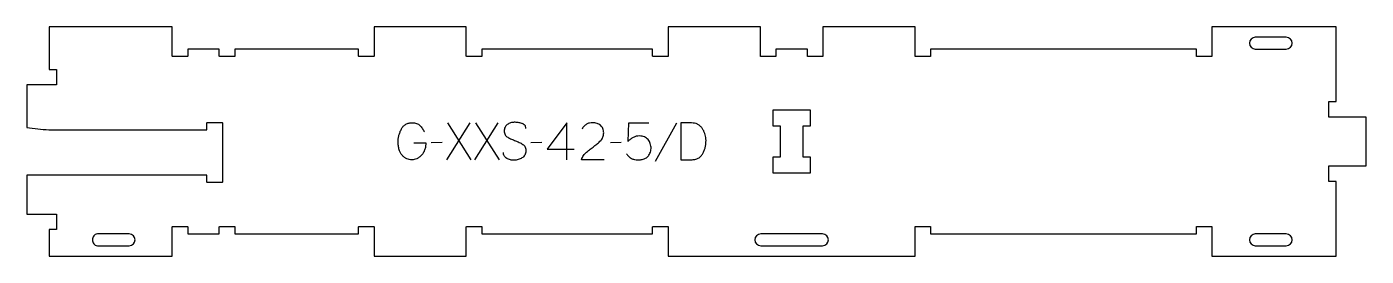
# Model space of a CAD drawing. Extents: x 0 to 1082, y 0 to 186.
import ezdxf

# ---------------------------------------------------------------- set-up
doc = ezdxf.new("R2010")
doc.units = 0
for name, color, linetype in [('1_ANYTOOL_1MMDEEP_LABELS_S', 2, 'CONTINUOUS'), ('3_ANYTOOL_CUTTHROUGH_INSID', 4, 'CONTINUOUS'), ('4_ANYTOOL_CUTTHROUGH_OUTSI', 5, 'CONTINUOUS')]:
    doc.layers.add(name, color=color, linetype=linetype)

msp = doc.modelspace()

# ---------------------------------------------------------------- linework, layer by layer
at = {"layer": '1_ANYTOOL_1MMDEEP_LABELS_S'}
for p, q in [((357.777979, 107.927026), (338.877979, 77.927026)), ((359.020836, 77.927026), (340.077979, 107.927026)), ((380.492265, 107.927026), (361.592265, 77.927026)), ((381.735122, 77.927026), (362.792265, 107.927026)), ((524.792265, 107.455598), (507.606551, 76.684169)), ((335.449408, 91.812741), (326.663694, 91.727026)), ((415.935122, 91.812741), (407.149408, 91.727026)), ((420.220836, 86.584169), (441.992265, 86.584169)), ((480.135122, 91.812741), (471.349408, 91.727026))]:
    msp.add_line(p, q, dxfattribs=at)
for points in [[(403.120836, 103.341312, 0.071867), (402.927723, 104.677919, 0.100684), (402.301194, 105.859169, 0.047558), (401.82664, 106.33562, 0.038563), (401.27664, 106.724348, 0.037928), (400.579452, 107.071816, 0.026634), (399.842265, 107.327026, 0.028461), (396.818932, 108.013009, 0.041577), (393.735122, 108.269883, 0.036938), (392.232762, 108.158744, 0.041531), (390.767265, 107.814526, 0.041583), (389.389888, 107.237318, 0.038125), (388.120836, 106.448455, 0.057611), (387.050684, 105.456551, 0.065808), (386.256551, 104.235955, 0.06469), (385.779055, 102.7764, 0.046778), (385.635122, 101.241312, 0.052235), (385.797478, 99.69147, 0.075448), (386.342265, 98.241312, 0.076671), (387.258357, 97.06826, 0.061023), (388.463694, 96.184169, 0.021951), (391.492548, 94.656823, 0.018213), (394.635122, 93.377026, -0.02405), (397.736607, 92.071564, -0.02981), (400.677979, 90.441312, -0.068439), (401.819281, 89.475381, -0.079282), (402.627979, 88.223455, -0.076308), (403.052979, 86.644773, -0.047772), (403.077979, 84.998455, -0.046243), (402.784745, 83.317496, -0.06359), (402.135122, 81.746669, -0.064671), (401.162298, 80.46248, -0.057073), (399.906551, 79.448455, -0.067522), (396.938242, 78.085545, -0.070793), (393.713694, 77.584169, -0.064027), (390.574678, 77.946684, -0.070447), (387.649408, 79.127026, -0.054374), (386.490991, 79.976659, -0.074742), (385.592265, 81.087741, -0.075199), (385.069258, 82.394119, -0.057737), (384.906551, 83.798455)], [(312.563694, 91.727026), (322.335122, 91.684169, -0.031732), (322.067011, 88.676767, -0.048764), (321.322622, 85.759169, -0.050291), (320.212909, 83.448661, -0.060119), (318.627979, 81.441312, -0.036578), (316.89596, 79.954896, -0.050793), (314.936908, 78.794883, -0.051881), (312.983891, 78.127139, -0.053919), (310.935122, 77.884169, -0.055881), (308.899975, 78.091113, -0.055271), (306.960122, 78.741312, -0.05403), (305.034146, 79.900506, -0.038531), (303.349408, 81.398455, -0.067281), (301.801695, 83.509469, -0.049165), (300.777979, 85.930598, -0.047412), (300.105053, 89.134516, -0.028075), (299.920836, 92.412741, -0.03109), (300.088363, 95.10432, -0.031496), (300.590479, 97.753812, -0.031425), (301.441352, 100.382057, -0.02824), (302.599408, 102.891312, -0.064555), (304.128211, 105.042837, -0.078906), (306.194051, 106.668098, -0.076878), (308.817652, 107.642648, -0.050594), (311.620836, 107.927026, -0.039946), (313.280397, 107.79423, -0.052714), (314.883336, 107.359169, -0.053511), (316.266534, 106.643835, -0.05153), (317.470836, 105.655598, -0.040443), (319.51106, 103.232456, -0.04035), (321.135122, 100.512741)], [(466.420836, 77.969883), (448.120836, 78.012741, -0.034491), (448.783614, 79.760073, -0.037732), (449.690479, 81.393098, -0.037744), (450.829774, 82.867734, -0.03482), (452.170836, 84.162741, -0.00859), (455.130061, 86.561323, -0.008791), (458.170836, 88.855598, 0.020588), (460.990125, 91.08904, 0.025206), (463.592265, 93.569883, 0.046908), (464.61286, 94.871125, 0.051091), (465.360122, 96.344883, 0.050722), (465.808855, 97.993058, 0.041139), (465.949408, 99.698455, 0.039396), (465.806763, 101.506041, 0.058519), (465.317265, 103.244883, 0.060358), (464.526707, 104.651999, 0.061397), (463.420836, 105.827026, 0.048006), (462.064879, 106.748986, 0.045901), (460.560122, 107.402026, 0.045216), (458.820061, 107.804586, 0.034258), (457.035122, 107.927026, 0.055622), (454.400552, 107.633039, 0.079896), (451.956551, 106.652026, 0.080617), (449.987163, 104.986326, 0.060287), (448.549408, 102.827026)], [(484.420836, 82.684169, 0.051644), (486.155874, 80.664257, 0.067529), (488.310122, 79.116312, 0.067834), (490.76688, 78.211841, 0.054378), (493.377979, 77.927026, 0.039344), (496.361232, 78.162134, 0.059901), (499.227979, 78.977026, 0.055966), (500.442786, 79.65403, 0.047768), (501.494051, 80.568098, 0.046557), (502.489465, 81.833386, 0.031515), (503.277979, 83.241312, 0.047557), (503.966271, 85.120693, 0.064093), (504.220836, 87.098455, 0.035335), (504.079518, 89.095634, 0.045148), (503.620836, 91.041312, 0.045692), (502.87071, 92.752802, 0.046166), (501.820836, 94.298455, 0.060461), (500.485929, 95.570009, 0.060801), (498.885122, 96.484169, 0.059081), (496.92163, 97.047491, 0.040364), (494.877979, 97.212741, 0.051634), (492.297387, 96.945537, 0.068321), (489.863694, 96.077026, 0.044671), (487.621909, 94.644873, 0.031916), (485.620836, 92.884169), (486.349408, 107.927026), (502.549408, 107.927026)]]:
    msp.add_lwpolyline(points, format="xyb", dxfattribs=at)
msp.add_lwpolyline([(436.206551, 77.927026), (436.249408, 107.969883), (420.220836, 86.584169)], dxfattribs=at)
msp.add_lwpolyline([(528.220836, 107.927026), (528.220836, 77.927026), (536.749408, 78.012741, 0.046402), (539.655782, 78.320917, 0.07465), (542.385122, 79.309169, 0.077785), (544.468108, 80.898192, 0.06915), (546.006551, 83.027026, 0.029998), (547.144077, 85.522342, 0.031416), (547.967265, 88.137741, 0.031395), (548.459909, 90.855063, 0.029153), (548.620836, 93.612741, 0.03275), (548.468356, 95.938163, 0.035889), (547.999408, 98.219883, 0.03592), (547.214549, 100.395251, 0.033706), (546.135122, 102.441312, 0.042675), (544.576639, 104.531064, 0.065683), (542.615479, 106.228812, 0.068103), (540.517753, 107.23272, 0.065471), (538.227979, 107.648455, 0.005437), (533.225858, 107.83851, 0.00471)], format="xyb", close=True, dxfattribs=at)
at = {"layer": '3_ANYTOOL_CUTTHROUGH_INSID'}
for points in [[(1017.281762, 167.5, 1), (1017.281762, 177), (992.281762, 177, 1), (992.281762, 167.5)], [(82.75, 8.5, 1), (82.75, 18), (57.009651, 18, 0.12263), (55.35456, 17.587875, 0.106401), (54.040385, 16.480762, 0.09127), (53.253336, 14.956608, 0.148392), (53.253336, 11.543392, 0.09127), (54.040385, 10.019238, 0.106401), (55.35456, 8.912125, 0.12263), (57.009651, 8.5)], [(592.75, 8.5), (642.75, 8.5, 1), (642.75, 18), (592.75, 18, 1)], [(1017.281762, 8.5, 1), (1017.281762, 18), (992.281762, 18, 1), (992.281762, 8.5)]]:
    msp.add_lwpolyline(points, format="xyb", close=True, dxfattribs=at)
msp.add_lwpolyline([(608.5, 105.544253), (608.5, 80.044253), (602.5, 80.044253), (602.5, 67.544253), (633, 67.544253), (633, 80.044253), (627, 80.044253), (627, 105.544253), (633, 105.544253), (633, 118.044253), (602.5, 118.044253), (602.5, 105.544253)], close=True, dxfattribs=at)
at = {"layer": '4_ANYTOOL_CUTTHROUGH_OUTSI'}
msp.add_lwpolyline([(18, 21.5), (18, 0), (117.5, 0), (117.5, 23.75, -0.414214), (117.75, 24), (129.75, 24, -0.414214), (130, 23.75), (130, 18), (155.5, 18), (155.5, 23.75, -0.414214), (155.75, 24), (167.75, 24, -0.414214), (168, 23.75), (168, 18), (268, 18), (268, 23.75, -0.414214), (268.25, 24), (280.25, 24, -0.414214), (280.5, 23.75), (280.5, 0), (355, 0), (355, 23.75, -0.414214), (355.25, 24), (367.25, 24, -0.414214), (367.5, 23.75), (367.5, 18), (505.5, 18), (505.5, 23.75, -0.414214), (505.75, 24), (517.75, 24, -0.414214), (518, 23.75), (518, 0), (717.5, 0), (717.5, 23.75, -0.414214), (717.75, 24), (729.75, 24, -0.414214), (730, 23.75), (730, 18), (767.75, 18), (944.762003, 18), (944.762003, 23.75, -0.414214), (945.012003, 24), (957.012003, 24, -0.414214), (957.262003, 23.75), (957.262003, 0), (1057.540614, 0), (1057.540614, 60.499746), (1051.790614, 60.499746, -0.414214), (1051.540614, 60.749746), (1051.540614, 72.749746, -0.414214), (1051.790614, 72.999746), (1081.840614, 72.999746), (1081.840614, 112.499888), (1051.790614, 112.499888, -0.414214), (1051.540614, 112.749888), (1051.540614, 124.749888, -0.414214), (1051.790614, 124.999888), (1057.540614, 124.999888), (1057.540614, 185.5), (957.262003, 185.5), (957.262003, 161.75, -0.414214), (957.012003, 161.5), (945.012003, 161.5, -0.414214), (944.762003, 161.75), (944.762003, 167.5), (767.75, 167.5), (730, 167.5), (730, 161.75, -0.414214), (729.75, 161.5), (717.75, 161.5, -0.414214), (717.5, 161.75), (717.5, 185.5), (643, 185.5), (643, 161.75, -0.414214), (642.75, 161.5), (630.75, 161.5, -0.414214), (630.5, 161.75), (630.5, 167.5), (605, 167.5), (605, 161.75, -0.414214), (604.75, 161.5), (592.75, 161.5, -0.414214), (592.5, 161.75), (592.5, 185.5), (518, 185.5), (518, 161.75, -0.414214), (517.75, 161.5), (505.75, 161.5, -0.414214), (505.5, 161.75), (505.5, 167.5), (367.5, 167.5), (367.5, 161.75, -0.414214), (367.25, 161.5), (355.25, 161.5, -0.414214), (355, 161.75), (355, 185.5), (280.5, 185.5), (280.5, 161.75, -0.414214), (280.25, 161.5), (268.25, 161.5, -0.414214), (268, 161.75), (268, 167.5), (168, 167.5), (168, 161.75, -0.414214), (167.75, 161.5), (155.75, 161.5, -0.414214), (155.5, 161.75), (155.5, 167.5), (130, 167.5), (130, 161.75, -0.414214), (129.75, 161.5), (117.75, 161.5, -0.414214), (117.5, 161.75), (117.5, 185.5), (18, 185.5), (18, 151), (23.75, 151, -0.414214), (24, 150.75), (24, 138.75, -0.414214), (23.75, 138.5), (0, 138.5), (0, 103.974857, 0.000019), (17.7764, 102.087807), (145.499983, 102.088506), (145.499983, 107.838506, -0.414214), (145.749983, 108.088506), (157.749983, 108.088506, -0.414214), (157.999983, 107.838506), (157.999983, 101.838506), (157.999983, 65.838506), (157.999983, 59.838506, -0.414214), (157.749983, 59.588506), (145.749983, 59.588506, -0.414214), (145.499983, 59.838506), (145.499983, 65.588506), (0, 65.588506), (0, 34), (23.75, 34, -0.414214), (24, 33.75), (24, 21.75, -0.414214), (23.75, 21.5)], format="xyb", close=True, dxfattribs=at)

doc.saveas('drawing.dxf')
